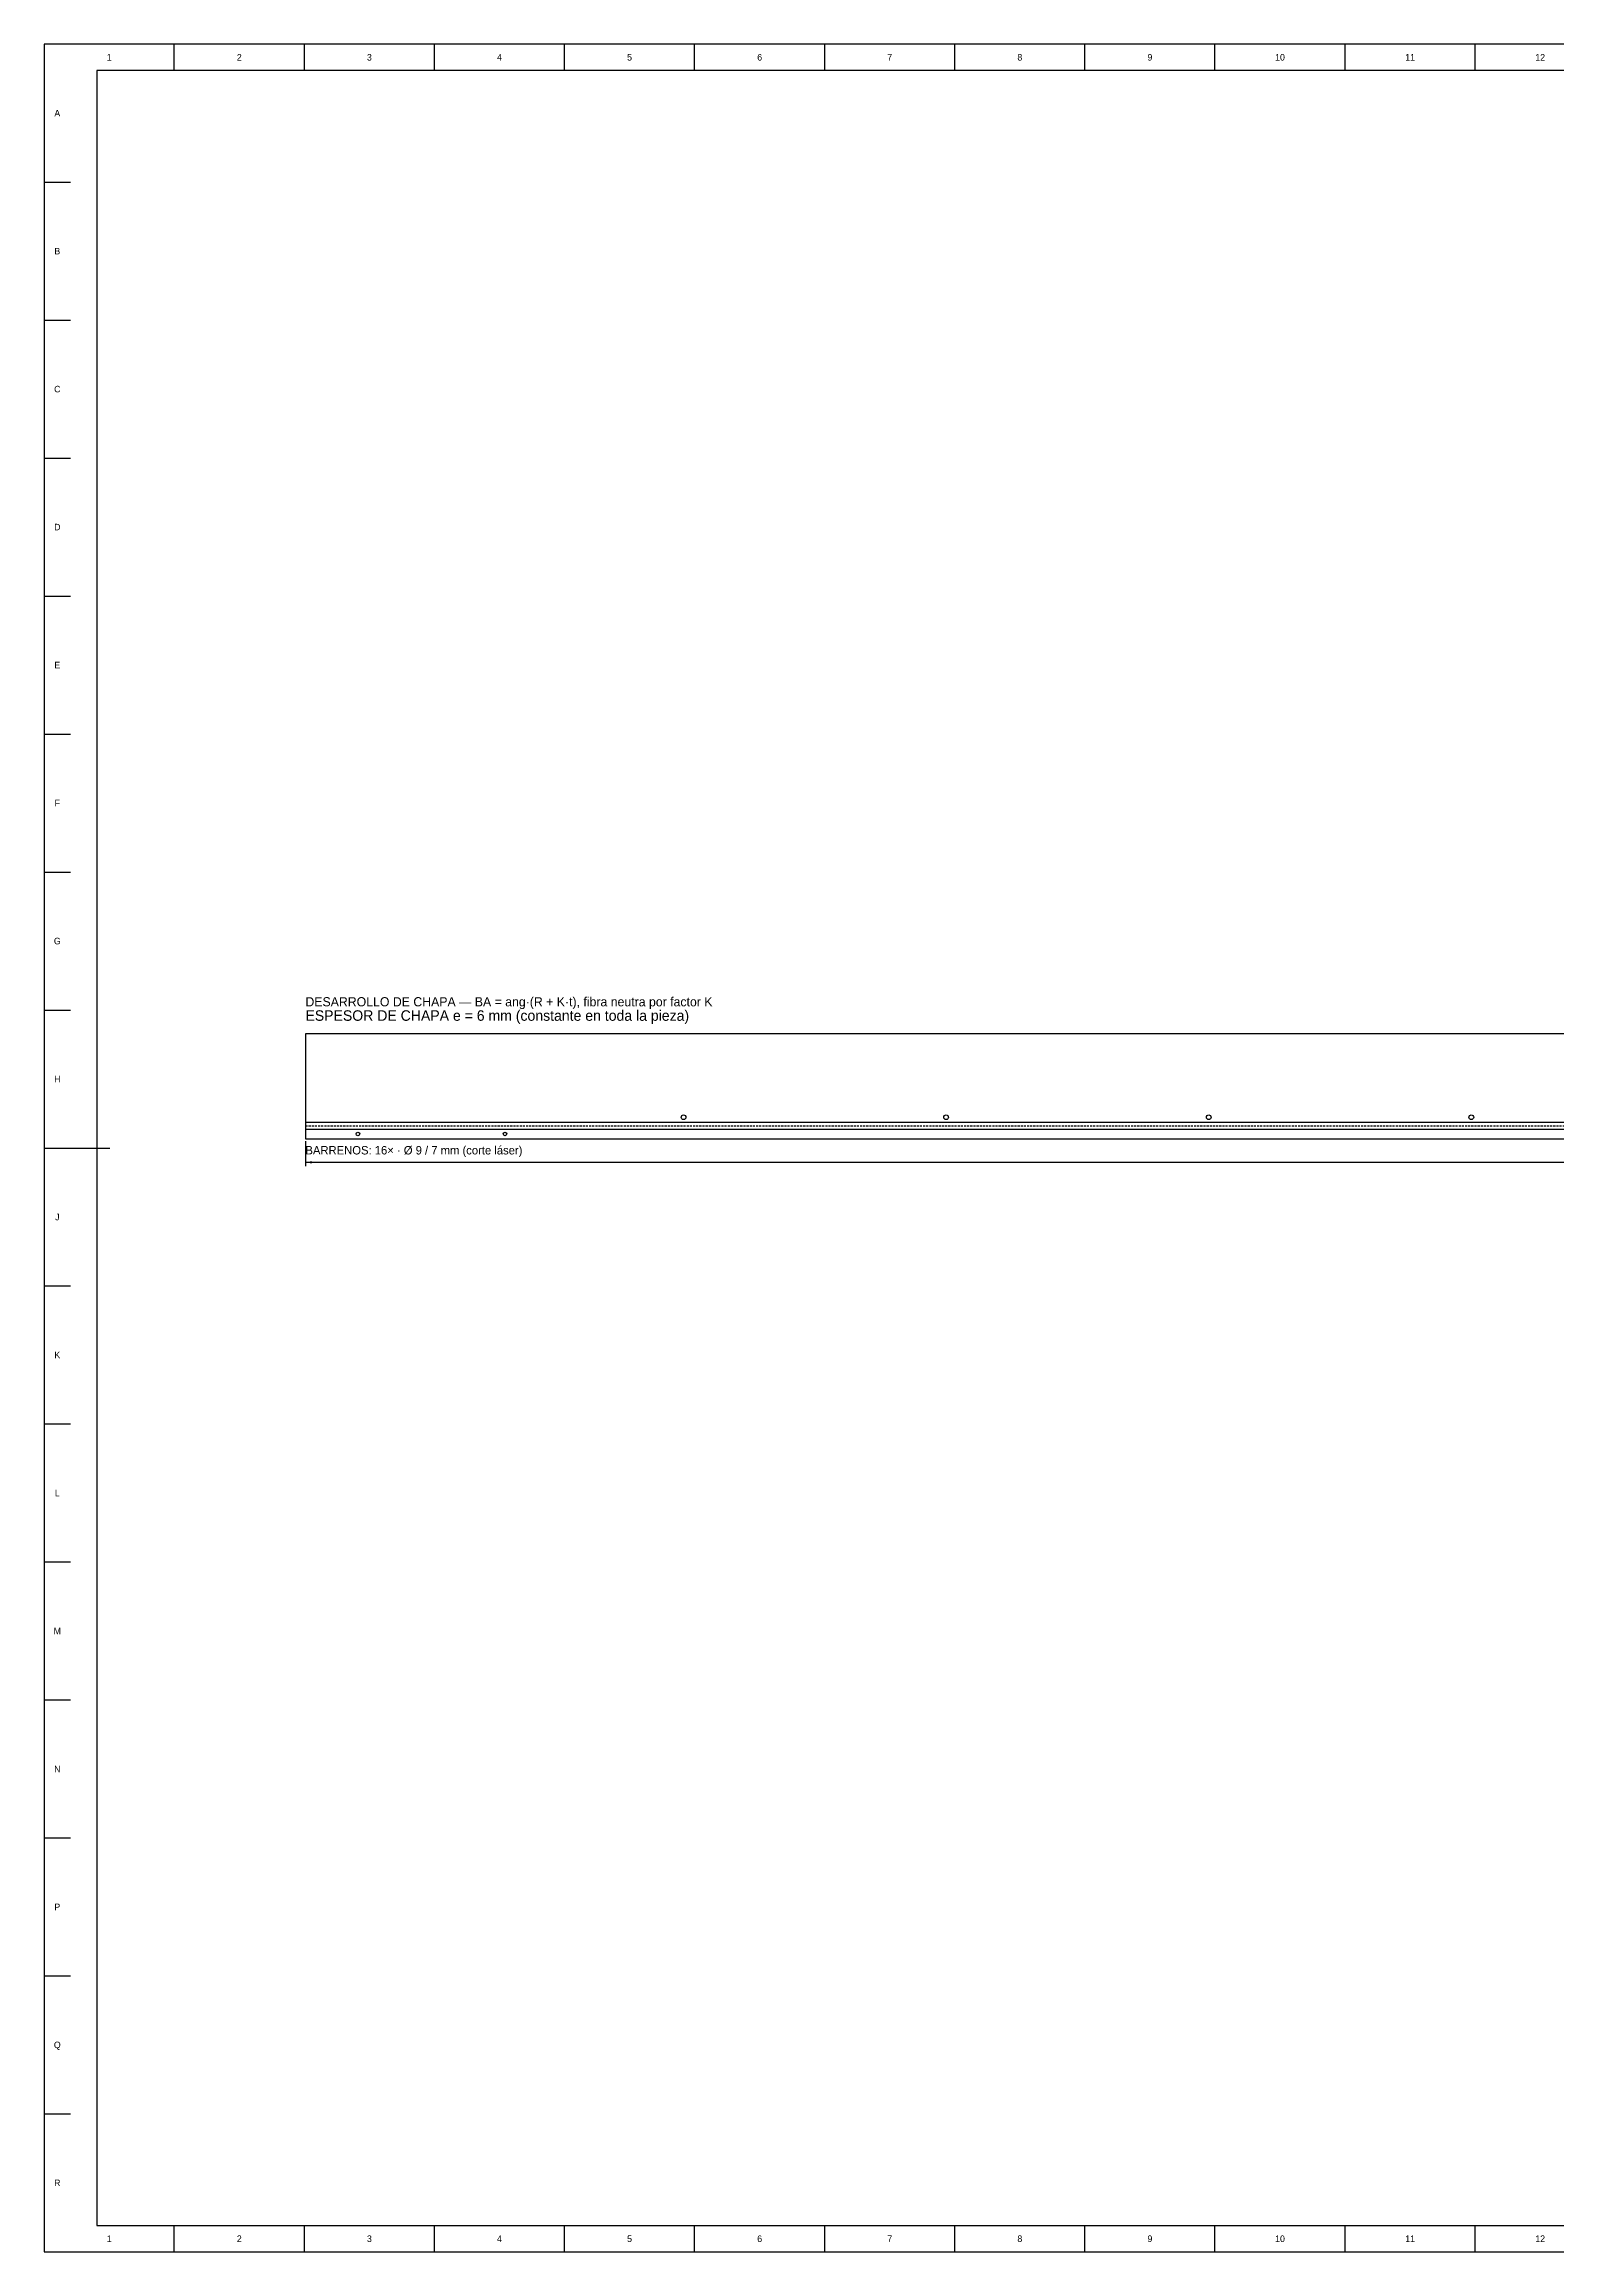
# Model space of a CAD drawing. Extents: x 0 to 5945, y 0 to 4205.
# Drawn here: x 0 to 2880, y 0 to 4205 of the extents above; entities that cross this region are included whole.
import ezdxf
from ezdxf.enums import TextEntityAlignment as Align

# ---------------------------------------------------------------- set-up
doc = ezdxf.new("R2010")
doc.units = 0
doc.linetypes.add('DASHED', pattern=[6, 4, -2])
for name, color, linetype in [('COTAS', 7, 'CONTINUOUS'), ('FINA', 7, 'CONTINUOUS'), ('NORMA', 7, 'CONTINUOUS'), ('PLIEGUE', 1, 'DASHED'), ('TEXTO', 7, 'CONTINUOUS'), ('VISIBLE', 7, 'CONTINUOUS')]:
    doc.layers.add(name, color=color, linetype=linetype)

msp = doc.modelspace()

# ---------------------------------------------------------------- linework, layer by layer
at = {"layer": 'COTAS'}
for p, q in [((497.5, 2115.215), (497.5, 2067.715)), ((497.5, 2075.215), (5497.5, 2075.215))]:
    msp.add_line(p, q, dxfattribs=at)
msp.add_solid([(497.5, 2075.215), (510, 2077.465), (510, 2072.965)], dxfattribs=at)
at = {"layer": 'FINA'}
for p, q in [((5945, 4205), (0, 4205)), ((0, 4205), (0, 0)), ((247.7083, 4155), (247.7083, 4205)), ((495.4167, 4155), (495.4167, 4205)), ((743.125, 4155), (743.125, 4205)), ((990.8333, 4155), (990.8333, 4205)), ((1238.5417, 4155), (1238.5417, 4205)), ((1486.25, 4155), (1486.25, 4205)), ((1733.9583, 4155), (1733.9583, 4205)), ((1981.6667, 4155), (1981.6667, 4205)), ((2229.375, 4155), (2229.375, 4205)), ((2477.0833, 4155), (2477.0833, 4205)), ((2724.7917, 4155), (2724.7917, 4205)), ((0, 3942.1875), (50, 3942.1875)), ((0, 3679.375), (50, 3679.375)), ((0, 3416.5625), (50, 3416.5625)), ((0, 3153.75), (50, 3153.75)), ((0, 2890.9375), (50, 2890.9375)), ((0, 2628.125), (50, 2628.125)), ((0, 2365.3125), (50, 2365.3125)), ((497.5, 2151.785), (5497.5, 2151.785)), ((0, 2102.5), (50, 2102.5)), ((497.5, 2138.215), (5497.5, 2138.215)), ((0, 1839.6875), (50, 1839.6875)), ((0, 1576.875), (50, 1576.875)), ((0, 1314.0625), (50, 1314.0625)), ((0, 1051.25), (50, 1051.25)), ((0, 788.4375), (50, 788.4375)), ((0, 525.625), (50, 525.625)), ((0, 262.8125), (50, 262.8125)), ((247.7083, 0), (247.7083, 50)), ((495.4167, 0), (495.4167, 50)), ((743.125, 0), (743.125, 50)), ((990.8333, 0), (990.8333, 50)), ((1238.5417, 0), (1238.5417, 50)), ((1486.25, 0), (1486.25, 50)), ((1733.9583, 0), (1733.9583, 50)), ((1981.6667, 0), (1981.6667, 50)), ((2229.375, 0), (2229.375, 50)), ((2477.0833, 0), (2477.0833, 50)), ((2724.7917, 0), (2724.7917, 50)), ((0, 0), (5945, 0))]:
    msp.add_line(p, q, dxfattribs=at)
at = {"layer": 'NORMA'}
for p, q in [((5895, 4155), (100, 4155)), ((100, 4155), (100, 50)), ((0, 2102.5), (125, 2102.5)), ((100, 50), (5895, 50))]:
    msp.add_line(p, q, dxfattribs=at)
at = {"layer": 'PLIEGUE'}
msp.add_line((497.5, 2145.005), (5497.5, 2145.005), dxfattribs=at)
at = {"layer": 'VISIBLE'}
for p, q in [((5497.5, 2319.785), (497.5, 2319.785)), ((497.5, 2319.785), (497.5, 2120.215)), ((497.5, 2120.215), (5497.5, 2120.215)), ((497.5, 2120.215), (497.5, 2120.215))]:
    msp.add_line(p, q, dxfattribs=at)
for centre, radius in [((1217.5, 2161.035), 4.5), ((1717.5, 2161.035), 4.5), ((2217.5, 2161.035), 4.5), ((2717.5, 2161.035), 4.5), ((597.5, 2129.215), 3.5), ((877.5, 2129.215), 3.5)]:
    msp.add_circle(centre, radius, dxfattribs=at)

# ---------------------------------------------------------------- texts
at = {"layer": 'TEXTO'}
for s, p in [('1', (123.8542, 4180)), ('2', (371.5625, 4180)), ('3', (619.2708, 4180)), ('4', (866.9792, 4180)), ('5', (1114.6875, 4180)), ('6', (1362.3958, 4180)), ('7', (1610.1042, 4180)), ('8', (1857.8125, 4180)), ('9', (2105.5208, 4180)), ('10', (2353.2292, 4180)), ('11', (2600.9375, 4180)), ('12', (2848.6458, 4180)), ('A', (25, 4073.5938)), ('B', (25, 3810.7813)), ('C', (25, 3547.9688)), ('D', (25, 3285.1563)), ('E', (25, 3022.3438)), ('F', (25, 2759.5313)), ('G', (25, 2496.7188)), ('H', (25, 2233.9063)), ('J', (25, 1971.0938)), ('K', (25, 1708.2813)), ('L', (25, 1445.4688)), ('M', (25, 1182.6563)), ('N', (25, 919.8438)), ('P', (25, 657.0313)), ('Q', (25, 394.2188)), ('R', (25, 131.4063)), ('1', (123.8542, 25)), ('2', (371.5625, 25)), ('3', (619.2708, 25)), ('4', (866.9792, 25)), ('5', (1114.6875, 25)), ('6', (1362.3958, 25)), ('7', (1610.1042, 25)), ('8', (1857.8125, 25)), ('9', (2105.5208, 25)), ('10', (2353.2292, 25)), ('11', (2600.9375, 25)), ('12', (2848.6458, 25))]:
    msp.add_text(s, height=12.5, dxfattribs=at).set_placement(p, align=Align.MIDDLE_CENTER)
for s, height, p in [('DESARROLLO DE CHAPA — BA = ang·(R + K·t), fibra neutra por factor K', 17.5, (497.5, 2372.285)), ('ESPESOR DE CHAPA e = 6 mm (constante en toda la pieza)', 20, (497.5, 2344.785)), ('BARRENOS: 16× · Ø 9 / 7 mm (corte láser)', 16, (497.5, 2090.215))]:
    msp.add_text(s, height=height, dxfattribs=at).set_placement(p)

doc.saveas('drawing.dxf')
